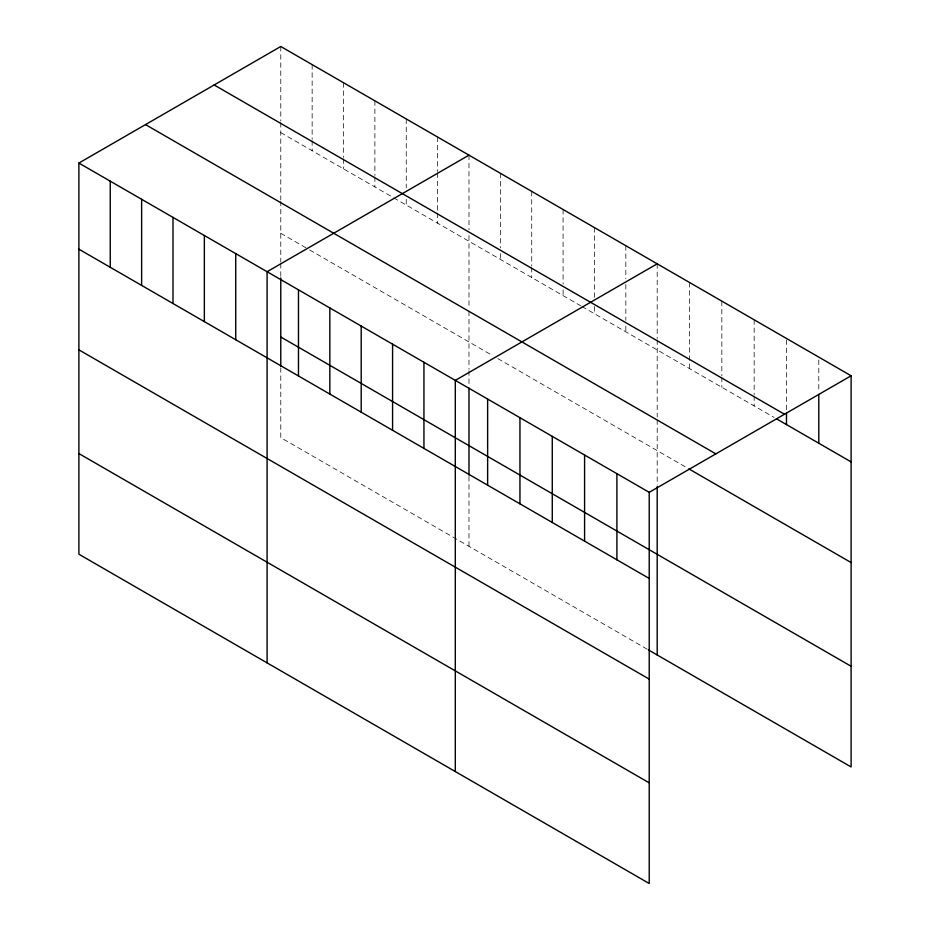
<?xml version="1.0" encoding="UTF-8"?>
<svg xmlns="http://www.w3.org/2000/svg" width="930" height="930" viewBox="0 0 930 930"><rect width="100%" height="100%" fill="white"/><g stroke="black" fill="none" stroke-linecap="round" stroke-linejoin="round"><path stroke-width="0.7" stroke-dasharray="4.65 3.49" d="M280.779 132.618L392.448 197.09M393.704 197.823L580.657 305.761M581.913 306.481L774.051 417.407M280.779 233.279L308.376 249.217M309.632 249.949L492.83 355.713M497.852 358.608L689.514 469.266M647.164 649.187L280.779 437.658L280.779 367.757M818.795 359.991L818.795 391.565M786.478 339.903L786.478 410.235M754.16 319.804L754.16 394.436M754.16 395.878L754.16 405.922M721.843 301.146L721.843 375.778M721.843 377.22L721.843 387.264M689.514 282.488L689.514 368.606M657.196 263.829L657.196 338.462M657.196 339.903L657.196 417.059M657.196 419.849L657.196 485.181M625.832 245.718L625.832 278.733M625.832 284.464L625.832 320.35M625.832 326.093L625.832 331.836M594.468 227.606L594.468 297.937M594.468 306.551L594.468 313.724M563.092 209.494L563.092 284.127M563.092 289.869L563.092 295.612M531.727 191.382L531.727 266.026M531.727 267.456L531.727 277.5M500.352 173.271L500.352 247.915M500.352 253.657L500.352 259.389M468.987 155.159L468.987 229.803M468.987 235.546L468.987 308.388M468.987 311.19L468.987 369.315M468.987 370.756L468.987 386.601M468.987 476.416L468.987 546.317M437.623 137.047L437.623 171.504M437.623 172.934L437.623 211.691M437.623 213.121L437.623 223.177M406.247 118.947L406.247 187.837M406.247 199.322L406.247 205.065M374.883 100.835L374.883 175.468M374.883 176.909L374.883 186.953M343.519 82.724L343.519 157.356M343.519 158.798L343.519 168.842M312.143 64.612L312.143 139.244M312.143 140.686L312.143 150.73M280.779 46.5L280.779 121.133M280.779 122.574L280.779 199.729M280.779 201.124L280.779 262.097M280.779 263.527L280.779 276.501"/><path stroke-width="1.4" d="M78.887 163.064L649.221 492.342L649.221 883.5L78.887 554.222L78.887 163.064L280.779 46.5L851.113 375.778L851.113 766.936L648.419 649.919M468.987 155.159L267.096 271.723L267.096 662.881M657.196 263.829L455.305 380.382L455.305 771.54M649.221 492.342L851.113 375.778M214.156 84.967L784.49 414.245M776.527 418.837L851.113 461.896M145.51 124.597L715.844 453.875M689.514 469.266L851.113 562.569M280.779 336.997L851.113 666.275M78.887 249.182L649.221 578.46M78.887 349.843L649.221 679.121M78.887 453.561L649.221 782.839M818.795 394.436L818.795 443.238M786.478 413.106L786.478 424.58M657.196 486.623L657.196 654.987M616.904 473.684L616.904 559.802M584.586 455.026L584.586 541.144M552.269 436.368L552.269 522.486M519.951 417.71L519.951 503.827M487.634 399.04L487.634 485.169M468.987 388.043L468.987 475.021M423.941 362.27L423.941 448.4M392.576 344.17L392.576 430.288M361.2 326.058L361.2 412.176M329.836 307.946L329.836 394.064M298.472 289.834L298.472 375.952M280.779 277.942L280.779 366.35M235.732 253.611L235.732 339.729M204.356 235.499L204.356 321.617M172.992 217.388L172.992 303.517M141.627 199.276L141.627 285.405M110.252 181.176L110.252 267.294"/></g></svg>
